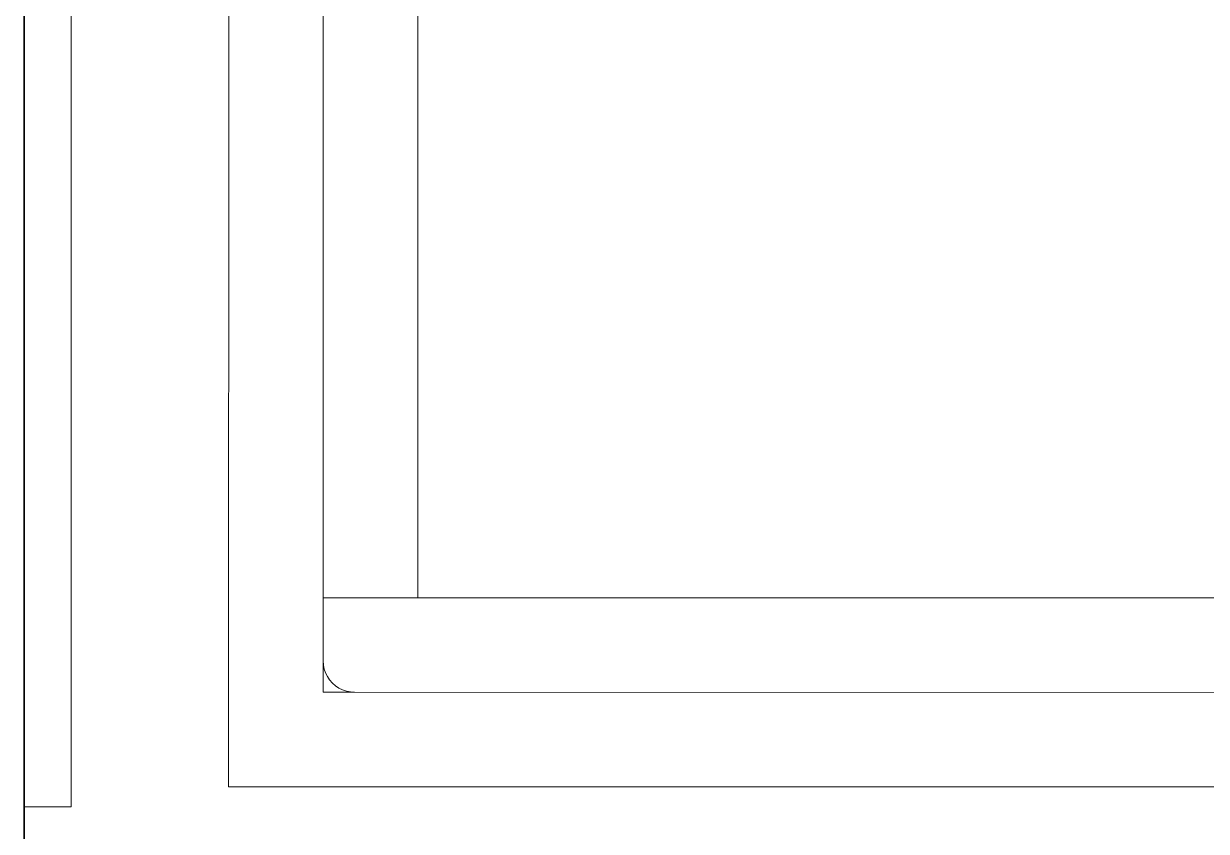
# Model space of a CAD drawing. Header units: metres. Extents: x 294 to 1101, y -498 to -355.
# Drawn here: x 550.791 to 551.041, y -391.7574 to -391.5865 of the extents above; entities that cross this region are included whole.
import ezdxf

# ---------------------------------------------------------------- set-up
doc = ezdxf.new("R2010")
doc.units = ezdxf.units.M
doc.layers.add('fur', color=251, linetype='Continuous', lineweight=9)
doc.layers.add('wall', color=7, linetype='Continuous', lineweight=25)

# ---------------------------------------------------------------- blocks, each defined once
blk = doc.blocks.new('dfsdsf')
at = {"layer": 'fur'}
for p, q in [((144.4309, 54.79594), (144.43094, 54.41255)), ((144.4509, 54.77179), (144.45094, 54.43918)), ((144.4709, 54.75594), (144.47094, 54.45256)), ((144.47094, 54.45256), (144.74516, 54.45259)), ((144.47094, 54.45256), (144.47094, 54.43256)), ((144.451, 54.43831), (144.45094, 54.43918)), ((144.45094, 54.43918), (144.45094, 54.43256)), ((144.45117, 54.43746), (144.451, 54.43831)), ((144.45144, 54.43664), (144.45117, 54.43746)), ((144.45183, 54.43587), (144.45144, 54.43664)), ((144.45231, 54.43515), (144.45183, 54.43587)), ((144.45288, 54.43449), (144.45231, 54.43515)), ((144.45353, 54.43392), (144.45288, 54.43449)), ((144.45425, 54.43344), (144.45353, 54.43392)), ((144.45503, 54.43306), (144.45425, 54.43344)), ((144.45585, 54.43278), (144.45503, 54.43306)), ((144.45094, 54.43256), (144.45756, 54.43256)), ((144.4567, 54.43261), (144.45585, 54.43278)), ((144.45756, 54.43256), (144.4567, 54.43261)), ((144.45756, 54.43256), (144.47094, 54.43256)), ((144.47094, 54.43256), (144.63171, 54.43258)), ((144.43094, 54.41255), (144.63171, 54.41258)), ((144.63171, 54.37927), (144.42674, 54.37924)), ((144.42674, 54.37924), (144.42674, 54.36924)), ((144.42674, 54.36924), (144.30764, 54.36923)), ((144.42674, 54.36924), (144.62369, 54.36927))]:
    blk.add_line(p, q, dxfattribs=at)

msp = doc.modelspace()

# ---------------------------------------------------------------- linework, layer by layer
at = {"layer": 'wall'}
msp.add_line((550.79106, -390.02637), (550.79106, -392.65265), dxfattribs=at)

# ---------------------------------------------------------------- block references
at = {"layer": 'fur', "xscale": -1, "rotation": 270}
msp.add_blockref('dfsdsf', (496.42173, -536.17887), dxfattribs=at)

doc.saveas('drawing.dxf')
